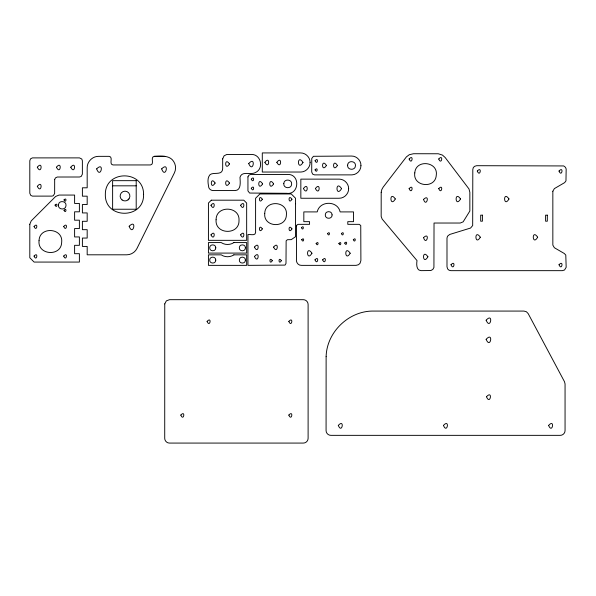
<?xml version="1.0" encoding="UTF-8"?>
<svg xmlns="http://www.w3.org/2000/svg" width="596" height="596" viewBox="0 0 596 596"><rect width="100%" height="100%" fill="white"/><g stroke="black" fill="none" stroke-linecap="round" stroke-linejoin="round"><path stroke-width="0.89" d="M128.058 199.861L128.937 198.945M154.282 156.346C149.812 156.986 154.93 164.317 150.46 164.95L112.987 164.95C108.524 164.317 113.635 156.986 109.165 156.346L98.653 156.346C92.522 156.197 87.031 161.687 87.18 167.819L87.18 187.8L82.397 187.8L82.397 196.173L87.18 196.173L87.18 204.547L82.397 204.547L82.397 212.928L87.18 212.928L87.18 221.302L82.397 221.302L82.397 229.676L87.18 229.676L87.18 238.057L82.397 238.057L82.397 246.431L87.18 246.431L87.18 254.805L126.71 254.805C130.978 254.85 135.128 252.272 136.991 248.428L174.382 172.907C176.2 169.309 175.902 164.764 173.63 161.434C169.592 154.96 160.659 156.077 154.282 156.346L164.906 156.376M112.622 185.825L136.201 185.825M29.807 224.282L29.807 257.77L34.106 262.069L79.387 262.069L79.387 253.695L74.604 253.695L74.604 245.321L79.387 245.321L79.387 236.94L74.604 236.94L74.604 228.566L79.387 228.566L79.387 220.192L74.604 220.192L74.604 211.811L79.387 211.811L79.387 203.437L74.604 203.437L74.604 195.063L59.026 195.063L55.651 196.456L31.201 220.907L29.807 224.282M295.571 203.72L295.556 236.694L291.25 239.644L287.414 239.711L286.14 240.829L285.998 263.447L285.037 265.101L247.951 265.362L247.951 234.578C249.933 234.034 255.162 236.165 255.595 232.663L255.595 198.252L259.901 193.953L291.25 193.953L295.556 198.252L295.571 203.72M296.48 225.996L296.465 258.977C295.787 262.121 298.171 265.615 301.546 265.369L356.117 265.347L358.501 264.706L360.029 263.305L360.893 260.564L360.751 225.511L359.232 224.349L347.796 224.334L347.796 221.66L353.532 221.66L353.532 211.908L340.13 211.908C337.761 200.442 319.598 200.442 317.228 211.908L303.826 211.908L303.826 221.66L309.562 221.66L309.562 224.334L298.127 224.349L297.024 224.893L296.48 225.996M143.576 194.326C144.403 219.574 104.516 219.574 105.343 194.326C105.134 169.733 143.785 169.733 143.576 194.326M216.087 219.753C214.724 234.668 239.376 235.495 239.011 220.52C240.054 205.903 216.028 205.099 216.087 219.753M303.014 162.425C297.166 172.162 296.726 152.971 303.014 162.425M341.56 188.634C335.704 198.371 335.272 179.18 341.56 188.634M310.091 162.484C310.203 167.431 305.919 171.916 300.973 172.028L262.292 172.043L262.292 152.926L300.533 152.926C305.644 152.792 310.218 157.374 310.091 162.484M326.124 356.661L326.079 430.565C326.027 433.121 328.299 435.393 330.855 435.348L560.277 435.348C562.833 435.393 565.112 433.121 565.06 430.565L565.06 383.966L564.494 381.716L528.175 313.6L526.417 311.753L523.951 311.075L373.871 311.075C349.137 310.494 326.69 331.927 326.124 356.661M348.638 188.694C348.764 193.797 344.19 198.386 339.079 198.252L300.838 198.252L300.838 179.135L339.519 179.143C344.466 179.254 348.749 183.747 348.638 188.694M264.885 162.328C269.295 170.62 270.48 154.789 264.885 162.328M276.827 162.328C281.245 170.62 282.43 154.789 276.827 162.328M303.424 188.537C307.841 196.829 309.026 181.005 303.424 188.537M315.373 188.537C319.791 196.829 320.976 181.005 315.373 188.537M332.099 214.88C332.412 219.395 324.947 219.395 325.267 214.88C325.163 210.582 332.195 210.582 332.099 214.88M215.119 183.046C210.097 191.16 210.023 175.202 215.119 183.046M229.46 163.93C224.655 171.998 224.215 156.137 229.46 163.93M229.46 183.046C224.655 191.122 224.215 175.254 229.46 183.046M264.743 213.502C263.298 227.426 286.289 228.708 286.408 214.724C287.861 200.8 264.862 199.511 264.743 213.502M311.946 253.225C306.396 262.627 305.83 244.189 311.946 253.225M350.187 253.225C344.637 262.627 344.063 244.189 350.187 253.225M39.045 240.71C37.31 255.252 61.313 256.965 61.671 242.326C63.399 227.784 39.396 226.07 39.045 240.71M222.68 158.864L222.673 168.668C222.368 175.813 213.942 171.827 210.075 174.621C206.924 178.01 208.049 183.62 208.861 187.77C209.606 189.439 211.379 190.578 213.204 190.564L235.1 190.564C241.596 190.34 240.121 181.296 239.987 177.31C242.058 170.456 250.558 175.366 255.431 172.535C264.14 168.795 261.13 154.386 251.654 154.439L226.771 154.476L224.074 155.824L222.68 158.864M381.194 192.285L381.172 216.385L382.133 219.03L417.014 260.601C416.455 263.864 416.179 270.584 421.126 270.636L430.833 270.539L432.83 269.437L433.925 267.44L434.03 223.031L460.246 223.031L463.144 221.846L469.849 211.029L469.857 192.285L468.985 188.939L445.123 157.471L442.411 155.064L438.269 153.761L413.512 153.731L409.281 154.714L406.39 156.904L383.146 187.159L381.79 189.58L381.194 192.285M262.337 199.235C258.709 205.456 258.262 193.298 262.337 199.235M262.337 228.871C258.709 235.092 258.262 222.934 262.337 228.871M283.793 183.59C283.182 188.649 291.526 189.26 291.653 184.164C292.264 179.113 283.92 178.502 283.793 183.59M291.965 199.235C288.337 205.456 287.898 193.298 291.965 199.235M291.965 228.871C288.337 235.092 287.898 222.934 291.965 228.871M347.602 165.181C346.991 170.232 355.335 170.843 355.462 165.755C356.073 160.696 347.729 160.086 347.602 165.181M395.312 198.952C389.836 208.384 389.128 189.96 395.312 198.952M427.913 256.779C422.43 266.218 421.722 247.794 427.913 256.779M460.507 198.952C455.031 208.384 454.323 189.96 460.507 198.952M272.327 260.668C269.377 265.771 268.975 255.826 272.327 260.668M281.409 260.668C278.459 265.771 278.056 255.826 281.409 260.668M480.309 237.201C474.848 246.64 474.103 228.223 480.309 237.201M508.984 198.96C503.523 208.406 502.778 189.99 508.984 198.96M537.667 237.201C532.198 246.64 531.461 228.223 537.667 237.201M215.789 247.832C215.968 251.862 209.323 251.721 209.673 247.705C209.65 243.839 215.975 243.973 215.789 247.832M215.789 260.102C215.968 264.132 209.323 263.991 209.673 259.968C209.65 256.109 215.975 256.243 215.789 260.102M245.425 247.832C245.604 251.862 238.951 251.721 239.309 247.705C239.287 243.839 245.612 243.973 245.425 247.832M245.425 260.102C245.604 264.132 238.951 263.991 239.309 259.968C239.287 256.109 245.612 256.243 245.425 260.102M54.668 179.605L54.646 193.521L53.297 195.697L52.053 196.114L32.422 196.121L30.739 195.376L29.8 193.246L29.8 160.741L30.545 158.819L32.4 157.895L79.506 157.888L81.794 159.028L82.375 160.756L82.375 174.136L81.235 176.423L79.506 177.005L57.261 177.019L55.406 177.943L54.668 179.605M262.627 183.881C257.487 192.001 257.487 175.76 262.627 183.881M273.624 183.881C268.483 192.001 268.483 175.76 273.624 183.881M326.437 165.464C321.296 173.585 321.296 157.344 326.437 165.464M337.433 165.464C332.292 173.585 332.292 157.344 337.433 165.464M37.317 167.215C41.422 175.664 43.195 159.892 37.317 167.215M37.317 186.332C41.422 194.78 43.195 179.009 37.317 186.332M56.434 167.215C60.539 175.664 62.312 159.892 56.434 167.215M70.775 167.215C74.88 175.664 76.653 159.892 70.775 167.215M210.969 205.248C214.5 212.519 216.028 198.945 210.969 205.248M210.969 234.884C214.5 242.147 216.028 228.581 210.969 234.884M240.605 205.248C244.136 212.519 245.664 198.945 240.605 205.248M240.605 234.884C244.136 242.147 245.664 228.581 240.605 234.884M552.842 191.249L552.842 245.105L554.355 247.727L564.285 253.494L565.79 255.088L566.17 267.291L564.546 269.981L562.378 270.659L450.822 270.659L449.041 270.219L447.671 269.005L446.993 266.837L446.993 238.117L447.484 236.254L449.704 234.459L470.557 228.052L472.68 225.534L472.807 169.517L473.246 167.744L474.461 166.373L476.629 165.695L563.734 165.941L565.522 167.349L566.17 169.055L565.969 180.856L564.658 182.614L554.355 188.619L552.842 191.249M58.415 204.83C57.596 209.695 65.634 210.671 66.007 205.747C66.826 200.882 58.788 199.906 58.415 204.83M164.757 303.893L164.719 438.298C164.66 440.854 166.947 443.133 169.495 443.074L303.327 443.074C305.882 443.133 308.162 440.854 308.11 438.298L308.11 304.467C308.162 301.911 305.882 299.632 303.327 299.684L169.495 299.684L166.329 300.891L164.757 303.893M251.266 179.18C253.769 184.514 255.013 174.628 251.266 179.18M251.266 188.261C253.769 193.596 255.013 183.71 251.266 188.261M315.075 160.764C317.579 166.098 318.823 156.219 315.075 160.764M315.075 169.845C317.273 174.486 318.368 165.911 315.075 169.845M254.47 247.072C258.321 255.386 260.34 240.032 254.47 247.072M254.47 256.533C258.321 264.855 260.34 249.493 254.47 256.533M273.586 247.072C277.438 255.386 279.457 240.032 273.586 247.072M360.945 165.688C360.938 170.478 356.766 174.755 351.975 174.874L314.584 174.881L312.639 174.121L311.715 172.013L311.753 158.447L313.436 156.294L351.528 156.048C356.646 155.921 361.198 160.577 360.945 165.688M414.786 172.907C412.611 186.682 435.393 189.193 436.265 175.269C438.44 161.494 415.658 158.99 414.786 172.907M314.979 259.856C317.661 266.062 319.449 254.775 314.979 259.856M322.63 259.856C325.312 266.062 327.1 254.775 322.63 259.856M247.943 176.856L247.943 190.899L249.62 193.052L286.587 193.305C299.289 195.205 300.548 173.972 287.719 174.464L250.536 174.472L248.83 175.224L247.943 176.856M34.054 226.443C36.669 232.798 38.688 221.362 34.054 226.443M34.054 256.071C36.669 262.426 38.688 250.998 34.054 256.071M55.056 205.084C56.911 209.509 58.319 201.552 55.056 205.084M64.018 199.906C65.873 204.339 67.281 196.382 64.018 199.906M64.018 210.254C65.873 214.687 67.281 206.73 64.018 210.254M63.69 226.443C66.305 232.798 68.324 221.362 63.69 226.443M63.69 256.071C66.305 262.426 68.324 250.998 63.69 256.071M180.804 415.069C183.628 421.931 185.803 409.594 180.804 415.069M207.088 321.393C209.911 328.247 212.087 315.91 207.088 321.393M288.822 321.393C291.645 328.247 293.821 315.91 288.822 321.393M301.405 227.665C303.26 232.09 304.66 224.141 301.405 227.665M301.695 239.711C303.55 244.136 304.951 236.18 301.695 239.711M288.822 415.069C291.645 421.931 293.821 409.594 288.822 415.069M316.126 243.436C317.981 247.861 319.382 239.912 316.126 243.436M327.502 233.587C329.357 238.02 330.758 230.063 327.502 233.587M338.878 243.436C340.733 247.861 342.134 239.912 338.878 243.436M341.366 233.587C343.221 238.02 344.622 230.063 341.366 233.587M344.712 243.056C346.567 247.482 347.967 239.525 344.712 243.056M353.316 239.711C355.171 244.136 356.572 236.18 353.316 239.711M338.297 425.41C342.03 434.491 344.913 418.161 338.297 425.41M409.109 158.99C411.925 165.852 414.101 153.507 409.109 158.99M409.109 188.627C411.925 195.481 414.101 183.143 409.109 188.627M438.738 158.99C441.562 165.852 443.737 153.507 438.738 158.99M438.738 188.627C441.562 195.481 443.737 183.143 438.738 188.627M450.986 264.736C453.809 271.597 455.985 259.253 450.986 264.736M443.446 425.41C447.186 434.491 450.062 418.161 443.446 425.41M477.277 171.052C480.093 177.913 482.276 165.576 477.277 171.052M486.135 320.201C490.448 330.691 493.779 311.82 486.135 320.201M486.135 339.318C490.448 349.807 493.779 330.936 486.135 339.318M486.47 396.735C490.203 405.809 493.078 389.479 486.47 396.735M559.011 171.052C561.827 177.913 564.002 165.576 559.011 171.052M559.011 264.736C561.827 271.597 564.002 259.253 559.011 264.736M548.603 425.41C552.336 434.491 555.219 418.161 548.603 425.41M248.703 163.609C253.248 174.017 256.161 155.042 248.703 163.609M96.656 168.877C100.515 179.783 104.866 160.726 96.656 168.877M129.161 226.234C133.02 237.141 137.371 218.084 129.161 226.234M161.665 168.877C165.524 179.783 169.867 160.726 161.665 168.877M423.532 199.399C426.453 208.309 430.342 192.948 423.532 199.399M423.532 237.633C426.453 246.55 430.342 231.181 423.532 237.633M211.297 200.189L208.429 203.057L208.429 240.337L246.662 240.337L246.662 203.057L243.794 200.189L211.297 200.189M233.885 242.579C230.16 245.112 224.93 245.112 221.205 242.579L208.429 242.579L208.429 253.091L246.662 253.091L246.662 242.579L233.885 242.579M233.885 254.842C230.16 257.383 224.93 257.383 221.205 254.842L208.429 254.842L208.429 265.362L246.662 265.362L246.662 254.842L233.885 254.842M136.201 180.67L112.622 180.67L112.622 209.233L136.201 209.233L136.201 180.67M482.41 215.163L480.689 215.163L480.689 221.19L482.41 221.19L482.41 215.163M547.322 215.163L545.601 215.163L545.601 221.19L547.322 221.19L547.322 215.163M122.12 199.98A4.872 4.872 0 0 0 129.861 196.598A4.872 4.872 0 0 0 123.059 191.584A4.872 4.872 0 0 0 122.12 199.98"/></g></svg>
